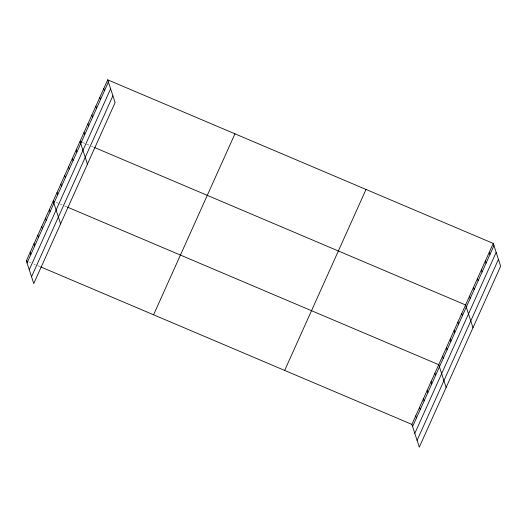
<?xml version="1.0" encoding="UTF-8"?>
<svg xmlns="http://www.w3.org/2000/svg" width="527" height="527" viewBox="0 0 527 527"><rect width="100%" height="100%" fill="white"/><g stroke="black" fill="none" stroke-linecap="round" stroke-linejoin="round"><path stroke-width="0.4" stroke-dasharray="2.63 1.98" d="M82.304 142.323L89.834 145.518M91.342 146.157L93.602 147.119M56.211 202.361L59.222 203.639M59.973 203.962L62.232 204.917M64.492 205.879L66.751 206.834M29.36 262.084L30.869 262.723M33.88 264.001L35.381 264.64M37.641 265.595L39.9 266.557"/><path stroke-width="0.79" d="M107.712 79.834L115.103 102.594L33.748 283.566L26.35 260.806L107.712 79.834L493.252 243.434L500.65 266.194L419.288 447.166L411.897 424.406L493.252 243.434M27.048 262.953L108.41 81.981M29.255 269.752L110.617 88.786M31.534 276.761L112.897 95.795M153.581 314.79L234.943 133.825M284.666 370.415L366.028 189.45M412.588 426.547L493.951 245.582M414.802 433.352L496.164 252.387M417.081 440.361L498.437 259.389M81.553 142.007L80.051 141.368L87.442 164.128M94.353 147.435L465.591 304.968L472.989 327.722M54.703 201.722L53.201 201.083L60.592 223.843M67.502 207.157L438.741 364.684L446.138 387.444M26.35 260.806L27.859 261.445M40.651 266.873L411.897 424.406M489.306 252.229L489.998 254.37M485.354 261.017L486.046 263.164M481.401 269.804L482.1 271.952M477.449 278.599L478.147 280.739M473.496 287.386L474.195 289.534M469.544 296.174L470.242 298.322M461.757 313.499L462.456 315.64M457.923 322.03L458.615 324.171M454.083 330.561L454.781 332.708M450.249 339.092L450.947 341.239M446.415 347.622L447.113 349.77M442.581 356.153L443.273 358.301M434.907 373.215L435.605 375.362M431.073 381.746L431.771 383.893M427.239 390.276L427.931 392.424M423.398 398.814L424.097 400.955M419.564 407.345L420.263 409.486M415.731 415.875L416.429 418.016M103.76 88.628L104.458 90.769M99.807 97.416L100.505 99.563M95.855 106.204L96.553 108.351M91.902 114.998L92.6 117.139M87.95 123.786L88.648 125.933M84.004 132.573L84.695 134.721M76.211 149.899L76.909 152.04M72.377 158.429L73.075 160.577M68.543 166.96L69.241 169.108M64.709 175.491L65.401 177.639M60.868 184.022L61.567 186.169M57.035 192.553L57.733 194.7M49.367 209.614L50.058 211.762M45.526 218.152L46.224 220.293M41.692 226.682L42.391 228.823M37.858 235.213L38.557 237.354M34.024 243.744L34.716 245.885M30.184 252.275L30.882 254.416"/></g></svg>
